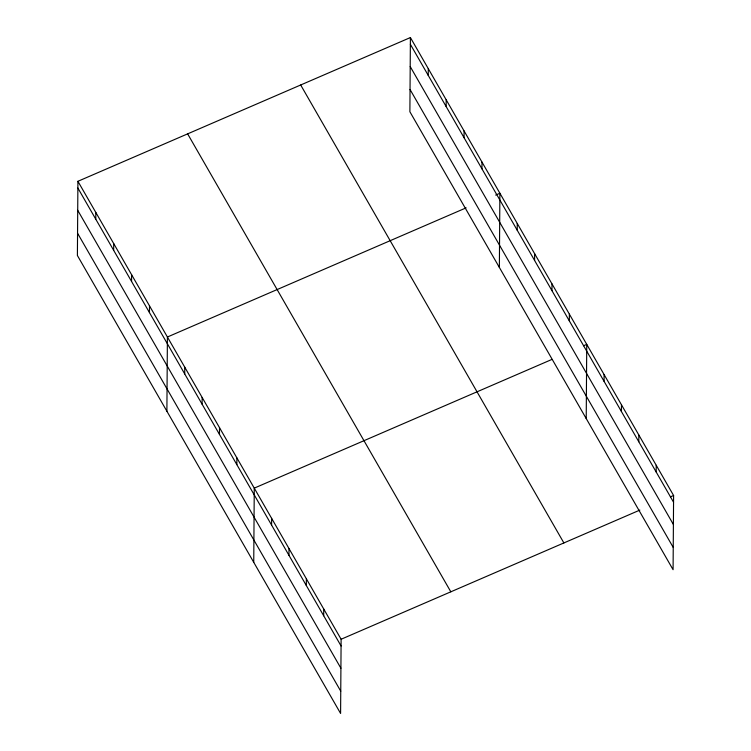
<?xml version="1.0" encoding="UTF-8"?>
<svg xmlns="http://www.w3.org/2000/svg" width="751" height="751" viewBox="0 0 751 751"><rect width="100%" height="100%" fill="white"/><g stroke="black" fill="none" stroke-linecap="round" stroke-linejoin="round"><path stroke-width="1.13" d="M77.916 181.301L77.4 255.5L340.597 713.45L341.114 639.251L77.916 181.301L410.403 37.55L673.6 495.5L673.084 569.699L409.886 111.749L410.403 37.55M95.771 219.179L95.818 212.449M113.664 250.318L113.711 243.587M131.566 281.456L131.613 274.725M149.458 312.594L149.505 305.864M166.891 411.201L167.407 337.011L466.127 207.849M184.727 373.96L184.774 367.23M202.103 404.188L202.15 397.457M219.47 434.407L219.517 427.685M236.847 464.634L236.894 457.903M253.744 562.33L254.26 488.131L551.929 359.429M271.59 525.08L271.637 518.359M288.957 555.308L289.004 548.577M306.324 585.536L306.37 578.805M323.7 615.754L323.747 609.033M428.248 75.419L428.295 68.688M446.15 106.558L446.197 99.827M464.043 137.705L464.09 130.974M481.945 168.844L481.992 162.113M499.368 267.45L499.884 193.251L495.669 195.082M517.214 230.21L517.261 223.479M534.581 260.428L534.628 253.697M551.957 290.656L552.004 283.925M569.324 320.884L569.371 314.153M586.221 418.57L586.747 344.371L583.574 345.742M604.067 381.33L604.114 374.599M621.434 411.557L621.481 404.827M638.81 441.776L638.857 435.045M656.177 472.003L656.224 465.273M341.114 639.251L639.843 510.098M670.436 496.871L673.6 495.5M410.356 44.281L673.553 502.231M410.196 66.548L673.394 524.489M410.037 89.482L673.234 547.432M300.682 84.985L563.879 542.935M187.637 133.866L450.835 591.816M77.869 188.032L341.067 645.982M77.719 210.299L340.916 668.249M77.56 233.242L340.757 691.183"/></g></svg>
